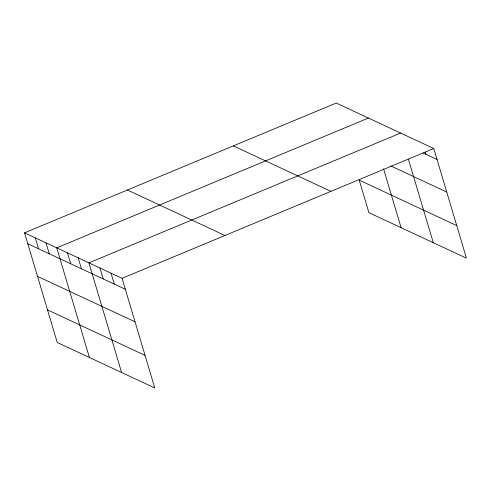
<?xml version="1.0" encoding="UTF-8"?>
<svg xmlns="http://www.w3.org/2000/svg" width="491" height="491" viewBox="0 0 491 491"><rect width="100%" height="100%" fill="white"/><g stroke="black" fill="none" stroke-linecap="round" stroke-linejoin="round"><path stroke-width="0.74" d="M24.55 232.844L122.075 278.317L154.757 387.958L57.232 342.485L24.55 232.844L336.243 103.042L433.768 148.515L466.45 258.156L368.925 212.683L359.216 180.111L456.74 225.584M368.422 118.049L56.735 247.851L89.417 357.491M400.607 133.055L88.914 262.857L121.602 372.497M122.075 278.317L433.768 148.515M423.205 153.008L437.021 159.446M390.781 165.927L446.736 192.024M233.385 145.876L330.909 191.349M127.408 190.011L224.933 235.484M27.809 243.775L125.334 289.248M37.519 276.347L135.043 321.82M47.523 309.907L145.048 355.38M425.316 152.106L425.973 154.291M408.395 159.188L433.289 242.695M383.569 168.849L401.11 227.689M111.021 273.162L114.28 284.093M99.968 268.012L103.227 278.937M78.186 257.855L81.445 268.786M67.463 252.853L70.716 263.784M46.007 242.849L49.266 253.779M35.278 237.847L38.537 248.777"/></g></svg>
